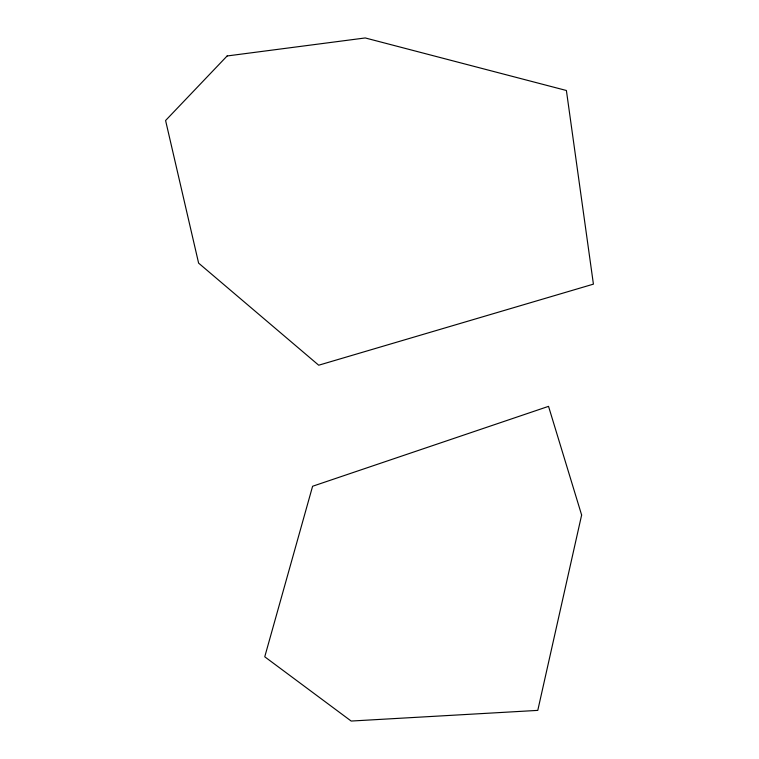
<?xml version="1.0" encoding="UTF-8"?>
<svg xmlns="http://www.w3.org/2000/svg" width="759" height="759" viewBox="0 0 759 759"><rect width="100%" height="100%" fill="white"/><g stroke="black" fill="none" stroke-linecap="round" stroke-linejoin="round"><path stroke-width="1.14" d="M581.631 515.029L537.78 710.386L351.17 721.05L264.749 656.791L312.604 486.253L548.539 406.359L581.631 515.029M227.131 55.967L165.585 120.51L198.611 263.126L318.704 365.212L593.415 284.141L566.394 90.492L365.24 37.95L227.131 55.967"/></g></svg>
